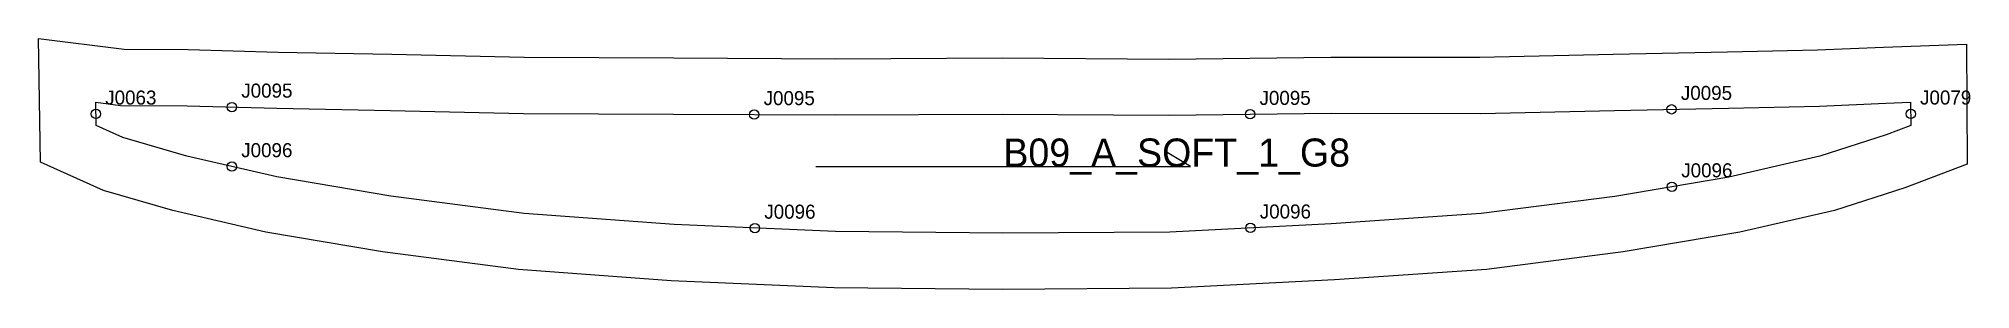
# Model space of a CAD drawing. Header units: millimetres. Extents: x -12 to 400, y -40 to 14.
import ezdxf

# ---------------------------------------------------------------- set-up
doc = ezdxf.new("R2010")
doc.units = ezdxf.units.MM
for name, color, linetype in [('CUT', 1, 'Continuous'), ('GRAIN', 3, 'Continuous'), ('LABEL', 7, 'Continuous'), ('NOTCH', 2, 'Continuous'), ('SEW', 5, 'Continuous')]:
    doc.layers.add(name, color=color, linetype=linetype)

msp = doc.modelspace()

# ---------------------------------------------------------------- linework, layer by layer
at = {"layer": 'CUT'}
msp.add_lwpolyline([(-12.19, 13.59), (6.07, 11.34), (19.71, 11.24), (38.93, 10.73), (63.22, 10.27), (91.5, 9.61), (123.43, 9.49), (157.85, 9.3), (193.54, 9.46), (229.17, 9.23), (263.7, 9.65), (295.56, 9.63), (324.02, 10.25), (348.39, 10.74), (367.66, 11.18), (381.74, 11.8), (399.42, 12.43), (399.61, -13.19), (386.27, -18.29), (371.29, -23.1), (351.03, -27.75), (326.16, -31.95), (296.98, -35.71), (264.48, -37.91), (229.68, -39.69), (193.63, -39.93), (157.65, -39.6), (122.84, -38.08), (90.29, -35.69), (61.23, -31.93), (36.31, -27.71), (16.45, -23.12), (1.63, -18.83), (-11.82, -12.8), (-12.19, 13.59)], close=True, dxfattribs=at)
at = {"layer": 'GRAIN'}
for p, q in [((233.79, -13.73), (228.79, -10.73)), ((153.79, -13.73), (233.79, -13.73))]:
    msp.add_line(p, q, dxfattribs=at)
at = {"layer": 'NOTCH'}
for centre in [(0.03, -2.49), (29.08, -1.01), (140.61, -2.61), (246.49, -2.56), (336.46, -1.5), (387.53, -2.48), (29.07, -13.72), (336.54, -18.02), (140.76, -26.85), (246.55, -26.81)]:
    msp.add_circle(centre, 1, dxfattribs=at)
at = {"layer": 'SEW'}
msp.add_lwpolyline([(0, 0), (5.29, -0.65), (19.51, -0.76), (38.66, -1.26), (62.97, -1.72), (91.34, -2.39), (123.38, -2.51), (157.85, -2.7), (193.53, -2.54), (229.2, -2.77), (263.77, -2.35), (295.69, -2.37), (324.27, -1.74), (348.65, -1.26), (368.06, -0.82), (382.22, -0.19), (387.51, 0), (387.55, -4.95), (382.29, -6.96), (368.11, -11.52), (348.69, -15.97), (324.39, -20.08), (295.81, -23.77), (263.77, -25.93), (229.33, -27.69), (193.65, -27.93), (157.97, -27.6), (123.54, -26.1), (91.5, -23.75), (63, -20.06), (38.67, -15.93), (19.47, -11.5), (5.77, -7.54), (0.07, -4.98)], close=True, dxfattribs=at)

# ---------------------------------------------------------------- texts
at = {"layer": 'LABEL'}
for s, height, p in [('J0063', 3, (2.03, -0.49)), ('J0095', 3, (31.08, 0.99)), ('J0095', 3, (142.61, -0.61)), ('J0095', 3, (248.49, -0.56)), ('J0095', 3, (338.46, 0.5)), ('J0079', 3, (389.53, -0.48)), ('B09_A_SOFT_1_G8', 6, (193.79, -13.73)), ('J0096', 3, (31.07, -11.72)), ('J0096', 3, (338.54, -16.02)), ('J0096', 3, (142.76, -24.85)), ('J0096', 3, (248.55, -24.81))]:
    msp.add_text(s, height=height, dxfattribs=at).set_placement(p)

doc.saveas('drawing.dxf')
